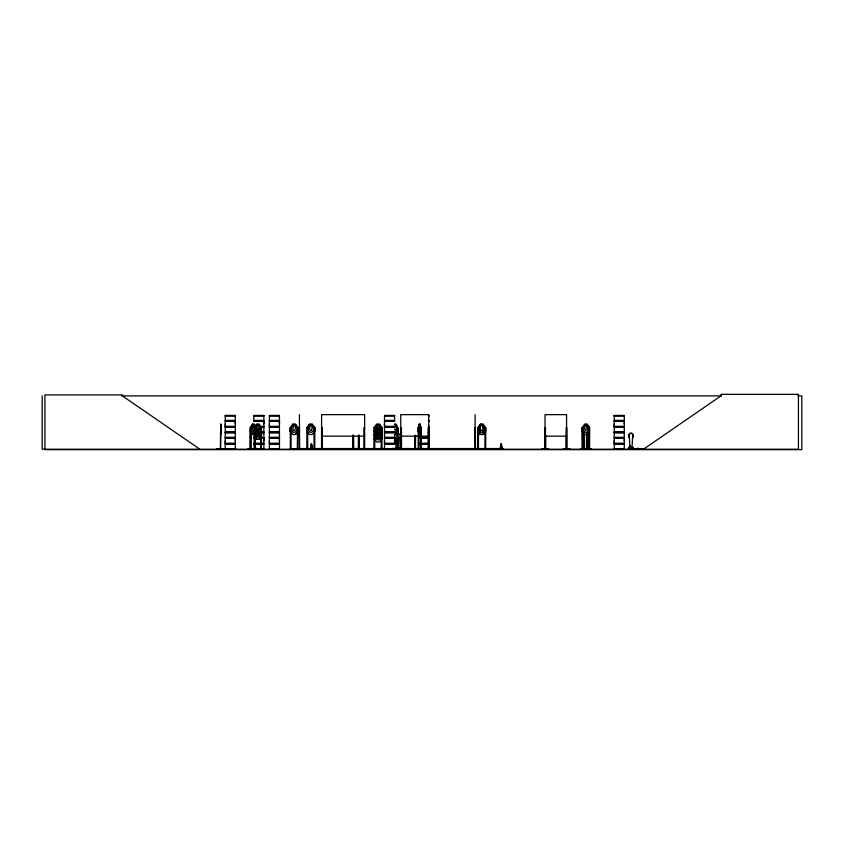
<?xml version="1.0" encoding="UTF-8"?>
<svg xmlns="http://www.w3.org/2000/svg" width="844" height="844" viewBox="0 0 844 844"><rect width="100%" height="100%" fill="white"/><g stroke="black" fill="none" stroke-linecap="round" stroke-linejoin="round"><path stroke-width="1.27" d="M220.674 424.363L220.379 449.219M225.242 443.248L225.242 438.3L235.297 438.3L235.286 443.248L225.242 443.248L225.253 440.779M225.242 426.325L225.242 421.388L235.297 421.388L235.286 426.325L225.242 426.325L225.253 423.857M235.286 440.779L235.286 438.3M235.286 423.857L235.286 421.388M263.877 440.779L263.877 438.3L260.163 438.3M263.877 423.857L263.877 421.388L253.822 421.388M269.394 443.248L269.394 438.3L279.459 438.3L279.448 443.248L269.394 443.248L269.405 440.779M269.394 426.325L269.394 421.388L279.459 421.388L279.448 426.325L269.394 426.325L269.405 423.857M279.448 440.779L279.448 438.3M279.448 423.857L279.448 421.388M384.516 443.248L384.516 438.3L394.581 438.3L394.57 443.248L384.516 443.248L384.526 440.779M394.581 426.325L384.516 426.325L384.526 423.857M614.21 443.248L614.21 438.3L624.275 438.3L624.265 443.248L614.21 443.248L614.221 440.779M614.21 426.325L614.21 421.388L624.275 421.388L624.265 426.325L614.21 426.325L614.221 423.857M624.265 440.779L624.265 438.3M624.265 423.857L624.265 421.388M216.475 449.208L226.582 449.219M216.528 448.818L224.588 448.818L216.528 449.208M303.555 448.818L291.064 448.66M471.216 448.818L484.867 448.66M220.811 427.591L220.769 424.363M220.738 427.718L220.769 424.268L220.822 427.718L220.685 424.806M418.487 427.539L418.571 449.219L418.666 448.438M420.112 434.502L419.099 434.502L418.17 431.094L418.17 427.686L418.867 427.454M420.713 427.539L420.713 449.219L420.692 448.438M397.503 427.539L397.461 449.177M311.162 449.156L311.373 444.06M500.935 449.156L501.146 444.06L500.692 449.156M632.008 448.185L632.546 437.825A2.69 2.142 -90 0 0 632.546 434.016A2.69 2.142 -90 0 0 629.529 434.016A2.69 2.142 -90 0 0 629.529 437.825L629.424 437.825A2.69 2.142 -90 0 1 629.424 434.016A2.69 2.142 -90 0 1 632.451 434.016A2.69 2.142 -90 0 1 632.451 437.825L632.546 437.825M260.912 427.591L260.743 449.219L260.617 427.718L261.524 427.686L261.524 431.094L259.119 434.502L256.724 434.502L254.487 431.062M582.94 427.591L582.993 449.219M589.566 449.219L589.555 427.686L588.838 427.454M297.552 427.56L297.331 449.219M374.071 427.718L374.873 427.454L374.715 449.219M478.559 427.539L478.421 449.219M379.874 435.019L379.114 435.198L377.901 433.035L375.96 435.219L377.447 432.561L376.023 429.976L377.933 432.033L379.779 429.986L378.376 432.539L380 434.976M588.912 427.539L588.859 449.219M630.183 446.982C632.409 446.349 629.561 446.898 630.595 446.455M629.666 446.676L630.869 446.571M630.162 446.423L630.004 447.014L630.869 446.645M397.693 446.866L397.535 446.455M225.158 449.156L235.307 449.019L235.297 444.239L225.242 444.239L225.148 448.776M389.422 449.113L403.833 448.776L384.484 449.208M614.115 432.202L624.286 432.297M614.189 449.208L624.286 449.019L624.275 444.239L614.21 444.239L614.21 449.008M414.457 449.208L432.022 449.166L414.604 449.219L414.826 435.304M414.583 448.818L425.102 449.208M422.032 449.208L422.074 448.438M310.497 449.156L311.267 444.06L312.333 449.156M500.26 449.156L501.041 444.06L502.106 449.156M580.113 449.208L591.285 448.818M310.318 449.156L311.204 444.06M500.081 449.156L500.967 444.06M394.654 426.748L395.593 424.806L396.184 427.718L395.593 430.535L394.464 429.216M306.847 449.219L306.826 427.686L307.722 427.518M541.616 448.808L548.579 448.786M629.993 446.381L630.099 446.982L630.721 446.465M419.173 424.268L418.255 427.686M420.027 434.502L421.029 431.094M585.419 424.806L584.628 427.718L585.419 430.535L587.055 429.216L586.221 424.806M396.269 449.219L395.562 448.786M397.703 449.156L397.83 427.718L396.142 424.268L394.37 424.268M403.791 449.156L384.526 448.871M377.563 432.318L376.709 435.23L377.563 438.057M480.394 427.718L481.259 424.806L482.135 424.806L483.042 427.718M630.183 446.455L630.415 446.55M251.058 427.708L250.246 427.718L250.257 449.219L250.33 427.686L252.493 424.268M247.703 449.156L263.898 449.008L263.887 444.239L253.822 444.239M350.292 449.156L355.303 449.156M256.808 429.227L255.648 435.145L257.198 437.171L258.749 437.171L260.279 435.145L260.279 432.582L258.338 424.806L257.525 424.806L256.819 429.216L257.568 430.535L259.129 429.216M256.207 449.156L256.122 448.438M309.558 424.363L308.229 427.718L308.229 430.271L310.012 432.297L311.774 432.297L313.514 430.271L313.514 427.718L312.206 424.363L309.558 424.363L306.91 427.718L309.516 424.268L312.248 424.268L314.939 427.686L314.939 431.094L312.248 434.502L309.516 434.502L306.826 431.094M297.478 427.676L298.143 427.718L298.059 449.219M314.232 427.634L314.833 427.718L314.749 449.219M364.682 449.219L364.629 414.647L321.606 414.647L321.543 449.219L321.522 448.438M373.924 449.156L373.966 427.686L376.656 424.268L379.389 424.268L382.079 427.686L382.079 434.512L379.389 437.92L376.656 437.92L373.966 434.512L376.698 437.836L379.346 437.836M630.869 446.824L630.468 446.698M396.11 434.417C396.796 433.246 399.803 427.781 397.134 427.718L396.184 424.363L394.391 424.363M254.603 429.216L253.896 430.535L252.535 429.216L253.211 424.806L253.896 424.806L254.371 426.748M397.028 430.271L395.899 432.297L394.749 432.297M378.45 438.057L379.346 436.728L378.45 432.318M483.042 429.216L482.135 430.535L481.259 430.535L480.394 429.216M256.766 424.268L254.445 427.718L254.392 449.219L254.371 427.686L256.724 424.268L259.161 424.268L261.524 427.686L259.087 424.363L256.766 424.363L255.648 427.718L255.648 430.271L257.198 432.297L258.749 432.297L260.279 430.271L259.129 424.363M254.413 432.55L256.766 429.142L259.203 429.142M256.808 429.142L254.487 432.582L253.822 432.518M259.087 434.417L261.524 431.094M259.161 429.142L261.566 432.55L261.566 435.968L259.129 439.291L256.808 439.291M259.161 439.376L261.482 435.937M589.471 431.062L587.086 434.502L584.586 434.502L582.117 431.094L582.117 427.686L584.618 424.268L587.118 424.268L589.587 427.686M628.295 449.208L628.474 447.468L630.067 447.468L630.067 448.586M629.329 449.198L628.464 448.871L645.143 449.219M631.681 447.468L631.681 448.871L630.89 449.208M641.714 448.586L641.545 449.208M644.763 449.208L644.921 448.586L635.585 448.871M295.516 434.417L298.164 431.062M373.966 431.094L376.656 427.686L379.389 427.686L382.079 431.094L379.389 434.502L376.656 434.502L373.966 431.094L376.698 434.417M379.346 434.417L381.994 431.062L379.346 427.771L376.698 427.771L375.369 431.126L375.369 433.689L377.152 435.715L378.914 435.715L380.655 433.689L380.655 431.126L379.346 427.771M480.341 424.268L477.651 427.686L477.651 431.094L480.341 434.502L483.074 434.502L485.764 431.094L485.764 427.686L483.074 424.268L480.341 424.268L480.341 434.502M483.032 434.417L485.68 431.062M395.287 448.586L394.929 449.208L396.469 449.198M398.684 449.198L399.339 448.586M399.18 448.586L399.497 447.468L399.465 448.871L398.178 449.208L398.769 449.198M643.487 449.219L720.966 395.899L720.966 394.327L798.435 394.327L798.435 449.219L42.2 449.219L42.2 395.899M263.433 449.166L247.725 448.786L263.877 448.871M361.717 448.818L350.313 448.786L355.356 449.219M628.495 449.029L644.932 449.008M641.693 449.029L642.601 449.177L641.714 448.871M583.731 449.166L584.523 448.438M290.051 449.166L291.064 448.438M269.363 432.096L279.469 432.297M269.394 449.008L269.394 444.239L279.459 444.239L279.459 449.008L269.363 449.208M384.474 449.04L384.516 444.239L394.581 444.239M291.064 449.219L291.032 427.613L290.252 427.718L290.336 449.219M307.649 427.676L307.743 449.219M381.298 427.676L381.973 427.718L381.973 449.219M478.485 427.708L477.778 427.718L477.725 449.219M255.11 427.676L254.413 427.686M484.962 427.676L485.68 427.718L485.733 449.219M121.409 395.899L721.367 395.899M797.844 395.899L801.8 395.899L801.8 449.673L44.922 449.673L44.922 394.887L122.401 394.887L122.401 395.899L199.87 449.219M225.232 415.427L235.307 415.427M253.822 415.427L263.898 415.427M269.384 415.427L279.469 415.427M384.505 415.427L394.591 415.427M428.435 415.417L429.142 415.427M614.2 415.427L624.286 415.427M428.467 415.607L429.142 415.607M614.2 415.617L624.286 415.617L624.265 420.396L614.21 420.396L614.21 415.628M225.253 415.923L235.286 415.923M253.833 415.923L263.877 415.923M269.405 415.923L279.448 415.923M384.526 415.923L394.57 415.923M428.425 415.923L429.121 415.923M614.221 415.923L624.265 415.923M428.446 420.396L429.132 420.396M225.169 420.734L235.37 420.734M253.759 420.734L263.961 420.734M269.32 420.734L279.522 420.734M384.442 420.734L394.644 420.734M428.52 420.734L429.206 420.734M614.147 420.734L624.349 420.734M225.169 421.04L235.37 421.04M253.759 421.04L263.961 421.04M269.32 421.04L279.522 421.04M384.442 421.04L394.644 421.04M428.52 421.04L429.206 421.04M614.147 421.04L624.349 421.04M394.581 421.388L384.516 421.388L384.516 426.325M428.446 421.388L429.132 421.388M252.44 424.268L254.635 424.268M419.099 424.268L420.112 424.268M252.472 424.363L254.603 424.363M379.346 424.363L376.698 424.363L375.369 427.718L375.369 430.271L377.152 432.297L378.914 432.297L380.655 430.271L380.655 427.718L379.346 424.363L381.994 427.718M420.101 424.363L419.109 424.363L418.656 430.271L419.869 432.297L420.46 430.271L420.017 424.363L421.029 427.686L420.977 449.219M587.086 424.363L584.618 424.363L583.404 430.271L585.029 432.297L586.654 432.297L588.247 430.271L587.044 424.363L589.513 427.718L589.386 449.219M585.135 424.806L586.264 424.806M253.822 426.325L256.344 426.325M260.163 426.325L263.887 426.325L263.887 421.388M428.446 426.325L429.132 426.325M225.169 426.674L235.37 426.674M253.759 426.674L255.257 426.674M260.184 426.674L263.961 426.674M269.32 426.674L279.522 426.674M384.442 426.674L394.644 426.674M428.52 426.674L429.206 426.674M614.147 426.674L624.349 426.674M225.169 426.98L235.37 426.98M253.759 426.98L255.257 426.98M260.184 426.98L263.961 426.98M269.32 426.98L279.522 426.98M384.442 426.98L394.644 426.98M428.52 426.98L429.206 426.98M614.147 426.98L624.349 426.98M253.822 427.328L255.31 427.328M260.163 427.328L263.887 427.328L263.887 432.086L261.376 432.086L263.877 431.959M394.581 427.328L384.516 427.328L384.516 432.086L394.57 431.959M428.446 427.328L429.132 427.328M250.33 427.686L252.525 424.363L251.491 430.271L252.873 432.297L254.519 432.339M582.117 427.686L582.286 449.219M321.606 427.718L322.334 427.718L322.25 449.219M364.629 427.718L363.901 427.718L363.817 449.219M400.742 427.718L401.427 427.718L401.491 449.219M420.65 427.718L421.262 427.718L421.262 449.219M475.109 427.718L475.478 449.219L475.383 427.718M545.045 427.718L545.657 427.718M582.191 427.718L583.025 427.718L583.109 449.219M220.822 431.094L220.674 434.502L220.79 424.268L220.653 449.219M397.957 431.094L396.142 434.502L394.37 434.502M418.286 431.062L419.173 434.502M582.117 431.094L584.66 434.417M235.286 431.959L225.253 431.959L225.253 427.328L235.297 427.328L235.297 432.086L225.137 432.223L235.307 432.35M269.405 431.959L279.448 431.959L279.448 427.328L269.394 427.328L269.394 432.086L279.469 432.086M428.425 431.959L429.121 431.959M394.591 432.096L384.421 432.223L394.591 432.297M428.467 432.096L429.142 432.096M614.2 432.086L624.286 432.096M261.366 432.339L263.898 432.297M428.435 432.297L429.142 432.297M261.376 432.529L263.898 432.55L263.877 437.308L261.366 437.308M394.591 432.529L384.505 432.518L384.526 437.308L394.581 437.308M428.467 432.55L429.142 432.55M614.2 432.518L624.286 432.529L624.265 437.308L614.21 437.308L614.21 432.55M225.253 432.835L235.286 432.835M253.833 432.835L254.529 432.835M261.355 432.835L263.877 432.835M269.405 432.835L279.448 432.835M384.526 432.835L394.57 432.835M428.425 432.835L429.121 432.835M614.221 432.835L624.265 432.835M254.635 434.502L252.44 434.502L250.33 431.094L252.493 434.502M254.487 435.937L256.85 439.291M254.413 435.968L256.808 439.376L259.203 439.376M321.606 436.158L364.629 436.158M400.742 436.158L428.741 436.158M545.045 436.158L566.556 436.158M253.822 437.308L254.508 437.308M255.299 437.308L256.344 437.308M419.067 437.308L429.132 437.308M225.169 437.656L235.37 437.656M253.759 437.656L256.312 437.656M260.184 437.656L263.961 437.656M269.32 437.656L279.522 437.656M384.442 437.656L394.644 437.656M418.993 437.656L429.206 437.656M614.147 437.656L624.349 437.656M225.169 437.962L235.37 437.962M253.759 437.962L256.312 437.962M260.184 437.962L263.961 437.962M269.32 437.962L279.522 437.962M384.442 437.962L394.644 437.962M418.993 437.962L429.206 437.962M614.147 437.962L624.349 437.962M253.822 438.3L256.344 438.3M419.067 438.3L429.132 438.3M253.822 443.248L263.887 443.248L263.887 438.3M419.067 443.248L429.132 443.248M225.169 443.585L235.37 443.585M253.759 443.585L263.961 443.585M269.32 443.585L279.522 443.585M384.442 443.585L394.644 443.585M418.993 443.585L429.206 443.585M614.147 443.585L624.349 443.585M225.169 443.891L235.37 443.891M253.759 443.891L263.961 443.891M269.32 443.891L279.522 443.891M384.442 443.891L394.644 443.891M418.993 443.891L429.206 443.891M614.147 443.891L624.349 443.891M419.067 444.239L429.132 444.239M630.573 446.233L630.573 448.586L630.69 446.233L629.592 446.233L629.592 448.586M629.867 448.185L632.103 448.185M636.977 448.364L638.75 448.364M220.284 448.438L220.811 449.219M250.172 448.438L251.048 448.438L251.048 449.219M254.255 448.438L255.173 448.438M260.543 448.438L261.461 448.438L261.461 449.219M297.331 448.438L298.227 448.438L298.227 449.219M385.349 448.554L299.166 448.554L299.166 449.219M394.327 448.554L502.992 448.554L502.908 449.219L502.781 448.554M545.72 448.438L544.981 448.438L545.013 449.219L545.045 414.647L566.556 414.647L566.598 449.219M566.124 448.438L566.862 448.438L566.83 449.219L566.799 427.718L566.187 427.718L566.145 449.219M582.17 448.438L583.109 448.438M586.569 448.438L587.234 448.438M226.783 448.776L229.484 449.219M229.863 448.776L232.554 449.219M233.102 448.776L235.961 448.776M307.743 448.66L314.021 448.66M374.884 448.66L381.161 448.66M563.264 448.818L570.227 448.818M225.253 448.871L235.286 448.871M269.405 448.871L279.448 448.871M614.221 448.871L624.265 448.871M381.277 427.444L381.161 449.219M395.752 449.219L395.435 447.468L395.773 448.586M485.901 449.166L485.764 448.438M314.991 449.156L314.917 448.438M425.903 449.156L431.949 449.219M477.746 431.062L480.384 434.417M373.966 438.616L376.656 442.024L379.389 442.024L382.079 438.616L382.079 435.198L379.389 431.79L376.656 431.79L373.966 435.198L376.698 431.885L375.369 435.23L375.369 437.793L377.152 439.819L378.914 439.819L380.655 437.793L380.655 435.23L379.346 431.885M312.206 424.363L314.854 427.718M290.22 431.062L292.868 434.417M254.445 431.062L256.766 434.502M420.027 424.268L420.998 427.718M501.357 444.06L502.286 449.156M311.594 444.06L312.512 449.156M501.674 449.156L501.262 444.06L501.325 446.603M311.499 444.06L311.911 449.156M629.424 437.825L629.972 448.185M633.032 448.871L633.032 447.468L631.439 447.468L631.439 448.586M632.778 447.468L632.778 448.586L628.727 448.586L628.727 447.468M629.824 447.468L629.824 448.871M629.708 446.233L629.708 448.586M589.682 449.219L589.682 448.438L588.753 448.438L588.753 449.219M589.049 448.438L589.028 449.219M587.171 432.772L587.171 449.219M586.896 434.038L586.949 449.219M586.865 448.438L586.865 449.219M586.633 434.038L586.601 449.219M584.459 432.772L584.491 449.219M584.291 448.438L584.248 449.219L584.175 432.772M583.921 432.772L583.911 449.219M582.803 448.438L582.803 449.219M582.476 448.438L582.476 449.219L582.36 427.718M566.429 435.483L566.387 449.219M545.657 435.483L545.699 449.219M545.414 427.718L545.456 449.219M545.287 427.718L545.245 449.219M501.431 448.554L501.431 449.219M484.889 427.433L484.952 449.219L484.867 448.438M483.074 424.268L483.074 434.502M478.59 448.438L478.59 449.219M477.862 448.438L477.862 449.219M476.406 448.554L476.406 449.219M476.111 448.554L476.111 449.219M475.9 448.554L475.9 449.219M475.109 414.647L475.109 449.219M475.035 448.438L475.024 449.219M474.539 448.554L474.539 449.219M429.005 448.438L429.005 449.219L428.952 427.718L428.256 427.718L428.203 449.219M428.752 449.219L428.741 414.647L400.742 414.647L400.837 449.219L400.953 427.718M428.467 427.718L428.562 449.219M428.414 448.438L428.414 449.219M427.971 448.554L427.971 449.219M422.802 449.219L422.717 448.438L422.633 449.219M421.905 448.66L421.905 449.219M421.082 448.438L421.114 449.219M418.803 430.24L418.835 449.219M418.424 427.433L418.244 449.219M415.638 448.438L415.638 449.219M415.554 435.304L415.47 449.219M414.91 448.438L414.91 449.219M403.337 448.554L403.337 449.219M402.187 448.554L402.187 449.219M401.216 427.718L401.269 449.219M401.1 448.438L401.079 449.219M398.094 448.586L398.094 446.233L396.859 446.233L396.859 448.586M397.872 448.438L397.872 449.219M397.608 430.24L397.608 449.219M397.292 448.438L397.292 449.219M397.028 427.718L397.081 449.219M393.177 448.438L393.22 449.219M392.945 448.438L393.009 449.219M392.829 448.438L392.776 449.219L392.639 448.438M392.471 448.438L392.481 449.219M382.058 448.438L382.058 449.219M381.33 448.438L381.33 449.219M374.884 448.438L374.884 449.219M374.156 448.438L374.198 449.219M373.407 448.554L373.407 449.219M364.545 448.438L364.545 449.219M363.986 448.438L363.975 449.219M359.196 435.304L359.196 449.219M359.017 435.304L359.154 449.219M358.932 448.438L358.9 449.219M358.742 448.438L358.711 449.219M358.626 435.304L358.552 449.219M358.447 435.304L358.383 449.219M353.573 435.304L353.636 449.219M353.404 435.304L353.467 449.219M353.277 448.438L353.309 449.219M353.098 448.438L353.119 449.219M353.003 435.304L353.003 449.219M352.834 435.304L352.76 449.219M327.62 448.554L327.62 449.219M326.839 448.554L326.839 449.219M326.269 448.554L326.143 449.219M326.058 448.554L326.058 449.219M325.035 448.554L325.035 449.219M324.486 448.554L324.486 449.219M322.419 448.438L322.419 449.219M314.19 448.438L314.19 449.219M314.052 427.433L314.021 449.219M307.585 448.438L307.585 449.219M307.016 448.438L307.016 449.219M300.738 448.554L300.738 449.219M299.747 448.438L299.747 449.219M299.662 449.219L299.388 414.647M297.499 448.438L297.499 449.219M290.895 448.438L290.895 449.219M261.25 427.718L261.25 449.219M261.155 448.438L261.134 449.219M256.312 448.438L256.344 449.219M256.038 448.438L255.964 449.219L255.859 448.438M255.173 449.219L255.078 427.444L255.046 449.219M254.877 448.438L254.856 449.219M254.561 448.438L254.582 449.219M250.953 427.433L250.879 449.219M250.816 427.718L250.689 449.219M250.51 448.438L250.531 449.219M396.121 433.594A2.69 2.69 0 0 1 399.36 437.825L398.801 448.185L396.121 448.185L395.562 437.825A2.69 2.69 0 0 1 395.562 434.016M220.79 429.216L220.79 430.535L220.769 429.216M419.405 424.806L419.711 430.535L419.405 424.806M256.27 431.442L257.525 434.016L256.217 436.675L257.916 434.491L259.614 436.675L258.338 433.995L259.583 431.527L257.947 433.489L256.27 431.442M257.568 429.67L256.819 434.08L258.338 435.409L259.129 432.582L258.338 429.67L257.568 429.67M293.744 424.806L292.879 429.216L293.744 430.535L294.619 430.535L295.516 427.718L294.619 424.806L293.744 424.806M310.423 424.806L309.569 429.216L310.423 430.535L311.309 430.535L312.206 427.718L311.309 424.806L310.423 424.806M377.563 424.806L376.709 429.216L377.563 430.535L378.45 430.535L379.346 427.718L378.45 424.806L377.563 424.806M377.563 428.214L376.709 432.624L377.563 433.953L378.45 433.953L379.346 431.126L378.45 428.214L377.563 428.214M292.868 424.363L291.549 427.718L291.549 430.271L293.322 432.297L295.083 432.297L296.824 430.271L296.824 427.718L295.516 424.363L292.868 424.363M480.384 424.363L479.065 427.718L479.065 430.271L480.837 432.297L482.599 432.297L484.351 430.271L484.351 427.718L483.032 424.363L480.384 424.363M292.826 424.268L290.136 427.686L290.136 431.094L292.826 434.502L295.558 434.502L298.248 431.094L298.248 427.686L295.558 424.268L292.826 424.268M235.307 415.617L225.232 415.607L225.253 420.396L235.297 420.396L235.297 415.628M263.898 415.617L253.822 415.617L253.833 420.396L263.887 420.396L263.887 415.628M279.469 415.617L269.384 415.617L269.405 420.396L279.459 420.396L279.459 415.628M394.591 415.607L384.505 415.617L384.526 420.396L394.581 420.396L394.581 415.628M624.275 427.328L614.21 427.328L614.21 432.086L624.265 431.959L624.275 427.328M254.529 431.959L253.833 431.959L254.498 432.086M235.307 432.518L225.232 432.55L225.253 437.308L235.297 437.308L235.297 432.55M279.469 432.518L269.384 432.529L269.405 437.308L279.459 437.308L279.459 432.55M256.671 449.219L256.671 448.438L256.587 449.219"/></g></svg>
